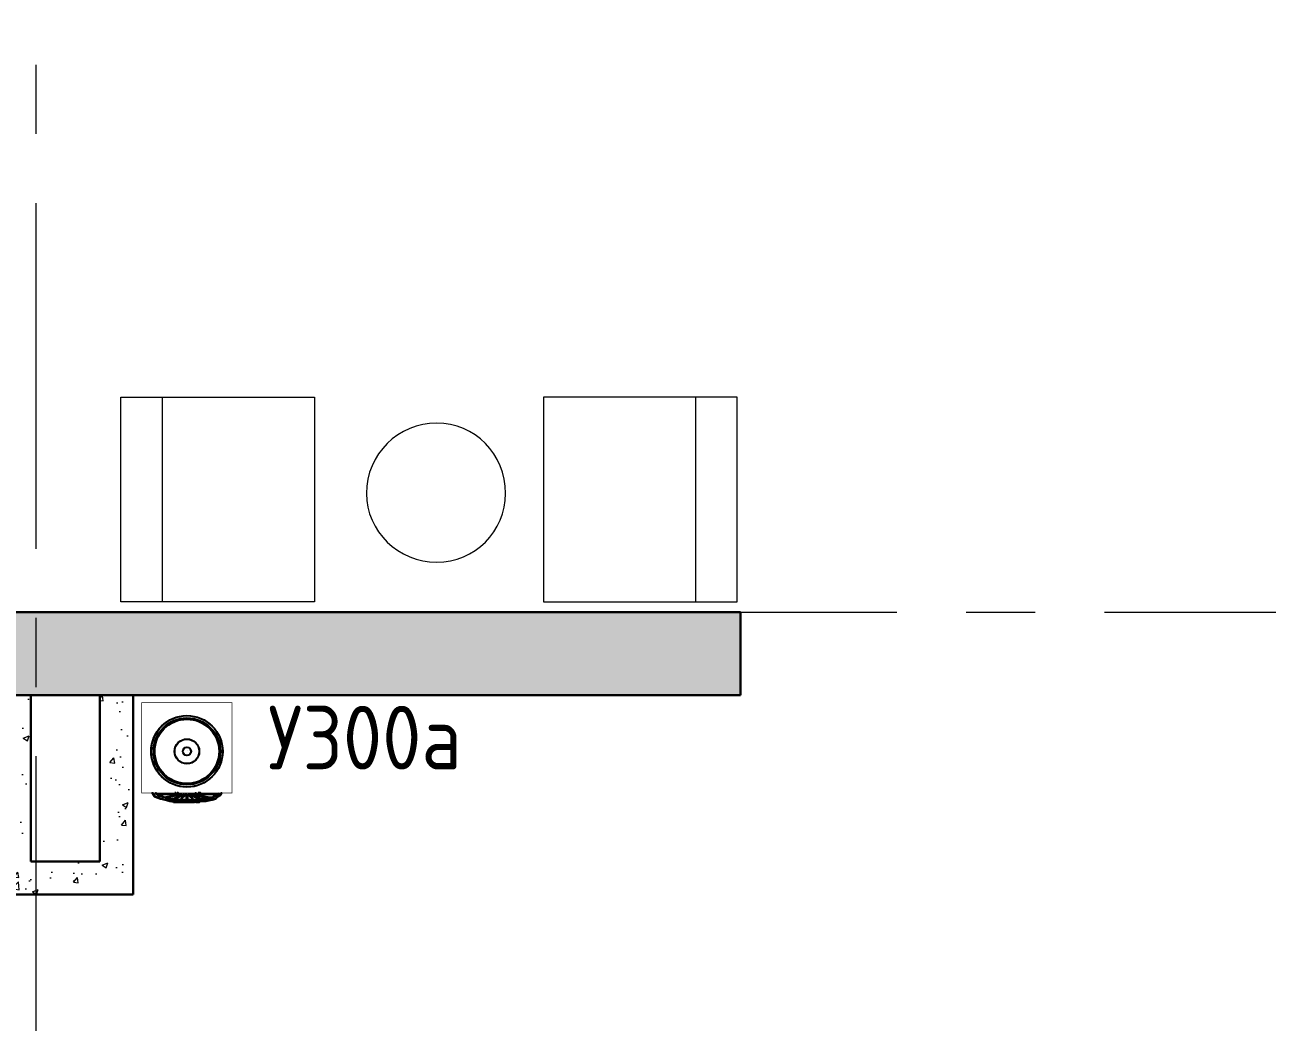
# Model space of a CAD drawing. Header units: millimetres. Extents: x -13407 to 95998, y -2719 to 109387.
# Drawn here: x 25534 to 30024, y 18370 to 21975 of the extents above; entities that cross this region are included whole.
import ezdxf

# ---------------------------------------------------------------- set-up
doc = ezdxf.new("R2010")
doc.units = ezdxf.units.MM
doc.linetypes.add('CENTER', pattern=[2, 1.25, -0.25, 0.25, -0.25])
for name, color, linetype, lineweight in [('АР_Оси', 193, 'Continuous', 9), ('АР_Перегородки газоблок', 165, 'Continuous', 30), ('АР_Перегородки газоблок_Штрих', 165, 'Continuous', 5), ('АР_Сущ Несущая стена', 202, 'Continuous', 30), ('АР_Штриховка монолит', 250, 'Continuous', 9), ('ТХ_мебель передв', 250, 'Continuous', 13), ('ТХ_ОСНОВНОЙ', 103, 'Continuous', 25)]:
    doc.layers.add(name, color=color, linetype=linetype, lineweight=lineweight)
doc.layers.add('ТХ_обор_бытовое', color=14, linetype='Continuous')
doc.layers.add('ТХ_обор_бытовое_поз', color=14, linetype='Continuous')
doc.layers.get('ТХ_ОСНОВНОЙ').off()
doc.styles.add('ISOCPEUR_1', font='isocpeur.ttf', dxfattribs={"width": 0.9, "height": 250})

# ---------------------------------------------------------------- blocks, each defined once
blk = doc.blocks.new('У300')
at = {"layer": 'ТХ_обор_бытовое', "transparency": 33554559}
for points in [[(-230550.5, 67413.5), (-230554.7, 67413.5), (-230554.7, 67409.3), (-230550.5, 67405.1), (-230546.2, 67409.3), (-230546.2, 67413.5)], [(-230550.5, 67413), (-230554.7, 67413), (-230554.7, 67408.8), (-230550.5, 67404.6), (-230546.3, 67408.8), (-230546.3, 67413)], [(-230546.2, 67417.8), (-230550.5, 67417.8), (-230550.5, 67413.5), (-230546.2, 67409.3), (-230542, 67413.5), (-230542, 67417.8)], [(-230546.3, 67417.3), (-230550.5, 67417.3), (-230550.5, 67413), (-230546.3, 67408.8), (-230542, 67413), (-230542, 67417.3)], [(-230575.9, 67354.3), (-230580.1, 67354.3), (-230580.1, 67350), (-230575.9, 67345.8), (-230571.6, 67350), (-230571.6, 67354.3)], [(-230575.9, 67354.3), (-230580.1, 67354.3), (-230580.1, 67350), (-230575.9, 67345.8), (-230571.6, 67350), (-230571.6, 67354.3)], [(-230575.9, 67354.3), (-230580.1, 67354.3), (-230580.1, 67350), (-230575.9, 67345.8), (-230571.6, 67350), (-230571.6, 67354.3)], [(-230575.9, 67354.3), (-230580.1, 67354.3), (-230580.1, 67350), (-230575.9, 67345.8), (-230571.6, 67350), (-230571.6, 67354.3)], [(-230575.9, 67354.3), (-230580.1, 67354.3), (-230580.1, 67350), (-230575.9, 67345.8), (-230571.6, 67350), (-230571.6, 67354.3)], [(-230575.9, 67354.3), (-230580.1, 67354.3), (-230580.1, 67350), (-230575.9, 67345.8), (-230571.6, 67350), (-230571.6, 67354.3)], [(-230575.9, 67353.8), (-230580.1, 67353.8), (-230580.1, 67349.5), (-230575.9, 67345.3), (-230571.7, 67349.5), (-230571.7, 67353.8)], [(-230575.9, 67353.8), (-230580.1, 67353.8), (-230580.1, 67349.5), (-230575.9, 67345.3), (-230571.7, 67349.5), (-230571.7, 67353.8)], [(-230575.9, 67353.8), (-230580.1, 67353.8), (-230580.1, 67349.5), (-230575.9, 67345.3), (-230571.7, 67349.5), (-230571.7, 67353.8)], [(-230575.9, 67353.8), (-230580.1, 67353.8), (-230580.1, 67349.5), (-230575.9, 67345.3), (-230571.7, 67349.5), (-230571.7, 67353.8)], [(-230575.9, 67353.8), (-230580.1, 67353.8), (-230580.1, 67349.5), (-230575.9, 67345.3), (-230571.7, 67349.5), (-230571.7, 67353.8)], [(-230575.9, 67353.8), (-230580.1, 67353.8), (-230580.1, 67349.5), (-230575.9, 67345.3), (-230571.7, 67349.5), (-230571.7, 67353.8)], [(-230575.9, 67350), (-230580.1, 67350), (-230580.1, 67345.8), (-230575.9, 67341.6), (-230571.6, 67345.8), (-230571.6, 67350)], [(-230575.9, 67350), (-230580.1, 67350), (-230580.1, 67345.8), (-230575.9, 67341.6), (-230571.6, 67345.8), (-230571.6, 67350)], [(-230575.9, 67350), (-230580.1, 67350), (-230580.1, 67345.8), (-230575.9, 67341.6), (-230571.6, 67345.8), (-230571.6, 67350)], [(-230575.9, 67350), (-230580.1, 67350), (-230580.1, 67345.8), (-230575.9, 67341.6), (-230571.6, 67345.8), (-230571.6, 67350)], [(-230575.9, 67350), (-230580.1, 67350), (-230580.1, 67345.8), (-230575.9, 67341.6), (-230571.6, 67345.8), (-230571.6, 67350)], [(-230575.9, 67350), (-230580.1, 67350), (-230580.1, 67345.8), (-230575.9, 67341.6), (-230571.6, 67345.8), (-230571.6, 67350)], [(-230575.9, 67350), (-230580.1, 67350), (-230580.1, 67345.8), (-230575.9, 67341.6), (-230571.6, 67345.8), (-230571.6, 67350)], [(-230575.9, 67350), (-230580.1, 67350), (-230580.1, 67345.8), (-230575.9, 67341.6), (-230571.6, 67345.8), (-230571.6, 67350)], [(-230575.9, 67350), (-230580.1, 67350), (-230580.1, 67345.8), (-230575.9, 67341.6), (-230571.6, 67345.8), (-230571.6, 67350)], [(-230575.9, 67350), (-230580.1, 67350), (-230580.1, 67345.8), (-230575.9, 67341.6), (-230571.6, 67345.8), (-230571.6, 67350)], [(-230575.9, 67350), (-230580.1, 67350), (-230580.1, 67345.8), (-230575.9, 67341.6), (-230571.6, 67345.8), (-230571.6, 67350)], [(-230575.9, 67350), (-230580.1, 67350), (-230580.1, 67345.8), (-230575.9, 67341.6), (-230571.6, 67345.8), (-230571.6, 67350)], [(-230575.9, 67350), (-230580.1, 67350), (-230580.1, 67345.8), (-230575.9, 67341.6), (-230571.6, 67345.8), (-230571.6, 67350)], [(-230575.9, 67349.5), (-230580.1, 67349.5), (-230580.1, 67345.3), (-230575.9, 67341.1), (-230571.7, 67345.3), (-230571.7, 67349.5)], [(-230575.9, 67349.5), (-230580.1, 67349.5), (-230580.1, 67345.3), (-230575.9, 67341.1), (-230571.7, 67345.3), (-230571.7, 67349.5)], [(-230575.9, 67349.5), (-230580.1, 67349.5), (-230580.1, 67345.3), (-230575.9, 67341.1), (-230571.7, 67345.3), (-230571.7, 67349.5)], [(-230575.9, 67349.5), (-230580.1, 67349.5), (-230580.1, 67345.3), (-230575.9, 67341.1), (-230571.7, 67345.3), (-230571.7, 67349.5)], [(-230575.9, 67349.5), (-230580.1, 67349.5), (-230580.1, 67345.3), (-230575.9, 67341.1), (-230571.7, 67345.3), (-230571.7, 67349.5)], [(-230575.9, 67349.5), (-230580.1, 67349.5), (-230580.1, 67345.3), (-230575.9, 67341.1), (-230571.7, 67345.3), (-230571.7, 67349.5)], [(-230575.9, 67349.5), (-230580.1, 67349.5), (-230580.1, 67345.3), (-230575.9, 67341.1), (-230571.7, 67345.3), (-230571.7, 67349.5)], [(-230575.9, 67349.5), (-230580.1, 67349.5), (-230580.1, 67345.3), (-230575.9, 67341.1), (-230571.7, 67345.3), (-230571.7, 67349.5)], [(-230575.9, 67349.5), (-230580.1, 67349.5), (-230580.1, 67345.3), (-230575.9, 67341.1), (-230571.7, 67345.3), (-230571.7, 67349.5)], [(-230575.9, 67349.5), (-230580.1, 67349.5), (-230580.1, 67345.3), (-230575.9, 67341.1), (-230571.7, 67345.3), (-230571.7, 67349.5)], [(-230575.9, 67349.5), (-230580.1, 67349.5), (-230580.1, 67345.3), (-230575.9, 67341.1), (-230571.7, 67345.3), (-230571.7, 67349.5)], [(-230575.9, 67349.5), (-230580.1, 67349.5), (-230580.1, 67345.3), (-230575.9, 67341.1), (-230571.7, 67345.3), (-230571.7, 67349.5)], [(-230575.9, 67349.5), (-230580.1, 67349.5), (-230580.1, 67345.3), (-230575.9, 67341.1), (-230571.7, 67345.3), (-230571.7, 67349.5)], [(-230575.9, 67345.8), (-230580.1, 67345.8), (-230580.1, 67341.6), (-230575.9, 67337.3), (-230571.6, 67341.6), (-230571.6, 67345.8)], [(-230575.9, 67345.3), (-230580.1, 67345.3), (-230580.1, 67341.1), (-230575.9, 67336.8), (-230571.7, 67341.1), (-230571.7, 67345.3)], [(-230571.6, 67354.3), (-230575.9, 67354.3), (-230575.9, 67350), (-230571.6, 67345.8), (-230567.4, 67350), (-230567.4, 67354.3)], [(-230571.6, 67354.3), (-230575.9, 67354.3), (-230575.9, 67350), (-230571.6, 67345.8), (-230567.4, 67350), (-230567.4, 67354.3)], [(-230571.6, 67354.3), (-230575.9, 67354.3), (-230575.9, 67350), (-230571.6, 67345.8), (-230567.4, 67350), (-230567.4, 67354.3)], [(-230571.6, 67354.3), (-230575.9, 67354.3), (-230575.9, 67350), (-230571.6, 67345.8), (-230567.4, 67350), (-230567.4, 67354.3)], [(-230571.6, 67354.3), (-230575.9, 67354.3), (-230575.9, 67350), (-230571.6, 67345.8), (-230567.4, 67350), (-230567.4, 67354.3)], [(-230571.7, 67353.8), (-230575.9, 67353.8), (-230575.9, 67349.5), (-230571.7, 67345.3), (-230567.4, 67349.5), (-230567.4, 67353.8)], [(-230571.7, 67353.8), (-230575.9, 67353.8), (-230575.9, 67349.5), (-230571.7, 67345.3), (-230567.4, 67349.5), (-230567.4, 67353.8)], [(-230571.7, 67353.8), (-230575.9, 67353.8), (-230575.9, 67349.5), (-230571.7, 67345.3), (-230567.4, 67349.5), (-230567.4, 67353.8)], [(-230571.7, 67353.8), (-230575.9, 67353.8), (-230575.9, 67349.5), (-230571.7, 67345.3), (-230567.4, 67349.5), (-230567.4, 67353.8)], [(-230571.7, 67353.8), (-230575.9, 67353.8), (-230575.9, 67349.5), (-230571.7, 67345.3), (-230567.4, 67349.5), (-230567.4, 67353.8)], [(-230571.6, 67350), (-230575.9, 67350), (-230575.9, 67345.8), (-230571.6, 67341.6), (-230567.4, 67345.8), (-230567.4, 67350)], [(-230571.6, 67350), (-230575.9, 67350), (-230575.9, 67345.8), (-230571.6, 67341.6), (-230567.4, 67345.8), (-230567.4, 67350)], [(-230571.6, 67350), (-230575.9, 67350), (-230575.9, 67345.8), (-230571.6, 67341.6), (-230567.4, 67345.8), (-230567.4, 67350)], [(-230571.6, 67350), (-230575.9, 67350), (-230575.9, 67345.8), (-230571.6, 67341.6), (-230567.4, 67345.8), (-230567.4, 67350)], [(-230571.6, 67350), (-230575.9, 67350), (-230575.9, 67345.8), (-230571.6, 67341.6), (-230567.4, 67345.8), (-230567.4, 67350)], [(-230571.6, 67350), (-230575.9, 67350), (-230575.9, 67345.8), (-230571.6, 67341.6), (-230567.4, 67345.8), (-230567.4, 67350)], [(-230571.6, 67350), (-230575.9, 67350), (-230575.9, 67345.8), (-230571.6, 67341.6), (-230567.4, 67345.8), (-230567.4, 67350)], [(-230571.6, 67350), (-230575.9, 67350), (-230575.9, 67345.8), (-230571.6, 67341.6), (-230567.4, 67345.8), (-230567.4, 67350)], [(-230571.7, 67349.5), (-230575.9, 67349.5), (-230575.9, 67345.3), (-230571.7, 67341.1), (-230567.4, 67345.3), (-230567.4, 67349.5)], [(-230571.7, 67349.5), (-230575.9, 67349.5), (-230575.9, 67345.3), (-230571.7, 67341.1), (-230567.4, 67345.3), (-230567.4, 67349.5)], [(-230571.7, 67349.5), (-230575.9, 67349.5), (-230575.9, 67345.3), (-230571.7, 67341.1), (-230567.4, 67345.3), (-230567.4, 67349.5)], [(-230571.7, 67349.5), (-230575.9, 67349.5), (-230575.9, 67345.3), (-230571.7, 67341.1), (-230567.4, 67345.3), (-230567.4, 67349.5)], [(-230571.7, 67349.5), (-230575.9, 67349.5), (-230575.9, 67345.3), (-230571.7, 67341.1), (-230567.4, 67345.3), (-230567.4, 67349.5)], [(-230571.7, 67349.5), (-230575.9, 67349.5), (-230575.9, 67345.3), (-230571.7, 67341.1), (-230567.4, 67345.3), (-230567.4, 67349.5)], [(-230571.7, 67349.5), (-230575.9, 67349.5), (-230575.9, 67345.3), (-230571.7, 67341.1), (-230567.4, 67345.3), (-230567.4, 67349.5)], [(-230571.7, 67349.5), (-230575.9, 67349.5), (-230575.9, 67345.3), (-230571.7, 67341.1), (-230567.4, 67345.3), (-230567.4, 67349.5)], [(-230567.4, 67341.1), (-230571.7, 67341.1), (-230571.7, 67336.8), (-230567.4, 67332.6), (-230563.2, 67336.8), (-230563.2, 67341.1)], [(-230567.4, 67328.4), (-230571.7, 67328.4), (-230571.7, 67324.1), (-230567.4, 67319.9), (-230563.2, 67324.1), (-230563.2, 67328.4)], [(-230567.4, 67319.9), (-230571.7, 67319.9), (-230571.7, 67315.7), (-230567.4, 67311.4), (-230563.2, 67315.7), (-230563.2, 67319.9)], [(-230567.4, 67341.6), (-230571.6, 67341.6), (-230571.6, 67337.3), (-230567.4, 67333.1), (-230563.2, 67337.3), (-230563.2, 67341.6)], [(-230567.4, 67328.9), (-230571.6, 67328.9), (-230571.6, 67324.6), (-230567.4, 67320.4), (-230563.2, 67324.6), (-230563.2, 67328.9)], [(-230567.4, 67320.4), (-230571.6, 67320.4), (-230571.6, 67316.2), (-230567.4, 67311.9), (-230563.2, 67316.2), (-230563.2, 67320.4)], [(-230546.2, 67358.5), (-230550.5, 67358.5), (-230550.5, 67354.3), (-230546.2, 67350), (-230542, 67354.3), (-230542, 67358.5)], [(-230546.2, 67358.5), (-230550.5, 67358.5), (-230550.5, 67354.3), (-230546.2, 67350), (-230542, 67354.3), (-230542, 67358.5)], [(-230546.3, 67358), (-230550.5, 67358), (-230550.5, 67353.8), (-230546.3, 67349.5), (-230542, 67353.8), (-230542, 67358)], [(-230546.3, 67358), (-230550.5, 67358), (-230550.5, 67353.8), (-230546.3, 67349.5), (-230542, 67353.8), (-230542, 67358)], [(-230546.2, 67354.3), (-230550.5, 67354.3), (-230550.5, 67350), (-230546.2, 67345.8), (-230542, 67350), (-230542, 67354.3)], [(-230546.2, 67354.3), (-230550.5, 67354.3), (-230550.5, 67350), (-230546.2, 67345.8), (-230542, 67350), (-230542, 67354.3)], [(-230546.2, 67354.3), (-230550.5, 67354.3), (-230550.5, 67350), (-230546.2, 67345.8), (-230542, 67350), (-230542, 67354.3)], [(-230546.3, 67353.8), (-230550.5, 67353.8), (-230550.5, 67349.5), (-230546.3, 67345.3), (-230542, 67349.5), (-230542, 67353.8)], [(-230546.3, 67353.8), (-230550.5, 67353.8), (-230550.5, 67349.5), (-230546.3, 67345.3), (-230542, 67349.5), (-230542, 67353.8)], [(-230546.3, 67353.8), (-230550.5, 67353.8), (-230550.5, 67349.5), (-230546.3, 67345.3), (-230542, 67349.5), (-230542, 67353.8)], [(-230546.2, 67350), (-230550.5, 67350), (-230550.5, 67345.8), (-230546.2, 67341.6), (-230542, 67345.8), (-230542, 67350)], [(-230546.3, 67349.5), (-230550.5, 67349.5), (-230550.5, 67345.3), (-230546.3, 67341.1), (-230542, 67345.3), (-230542, 67349.5)], [(-230546.2, 67345.8), (-230550.5, 67345.8), (-230550.5, 67341.6), (-230546.2, 67337.3), (-230542, 67341.6), (-230542, 67345.8)], [(-230546.2, 67345.8), (-230550.5, 67345.8), (-230550.5, 67341.6), (-230546.2, 67337.3), (-230542, 67341.6), (-230542, 67345.8)], [(-230546.2, 67345.8), (-230550.5, 67345.8), (-230550.5, 67341.6), (-230546.2, 67337.3), (-230542, 67341.6), (-230542, 67345.8)], [(-230546.2, 67345.8), (-230550.5, 67345.8), (-230550.5, 67341.6), (-230546.2, 67337.3), (-230542, 67341.6), (-230542, 67345.8)], [(-230546.3, 67345.3), (-230550.5, 67345.3), (-230550.5, 67341.1), (-230546.3, 67336.8), (-230542, 67341.1), (-230542, 67345.3)], [(-230546.3, 67345.3), (-230550.5, 67345.3), (-230550.5, 67341.1), (-230546.3, 67336.8), (-230542, 67341.1), (-230542, 67345.3)], [(-230546.3, 67345.3), (-230550.5, 67345.3), (-230550.5, 67341.1), (-230546.3, 67336.8), (-230542, 67341.1), (-230542, 67345.3)], [(-230546.3, 67345.3), (-230550.5, 67345.3), (-230550.5, 67341.1), (-230546.3, 67336.8), (-230542, 67341.1), (-230542, 67345.3)], [(-230542, 67349.5), (-230546.3, 67349.5), (-230546.3, 67345.3), (-230542, 67341.1), (-230537.8, 67345.3), (-230537.8, 67349.5)], [(-230542, 67341.1), (-230546.3, 67341.1), (-230546.3, 67336.8), (-230542, 67332.6), (-230537.8, 67336.8), (-230537.8, 67341.1)], [(-230542, 67341.1), (-230546.3, 67341.1), (-230546.3, 67336.8), (-230542, 67332.6), (-230537.8, 67336.8), (-230537.8, 67341.1)], [(-230542, 67350), (-230546.2, 67350), (-230546.2, 67345.8), (-230542, 67341.6), (-230537.8, 67345.8), (-230537.8, 67350)], [(-230542, 67341.6), (-230546.2, 67341.6), (-230546.2, 67337.3), (-230542, 67333.1), (-230537.8, 67337.3), (-230537.8, 67341.6)], [(-230542, 67341.6), (-230546.2, 67341.6), (-230546.2, 67337.3), (-230542, 67333.1), (-230537.8, 67337.3), (-230537.8, 67341.6)], [(-230575.9, 67273.8), (-230580.1, 67273.8), (-230580.1, 67269.6), (-230575.9, 67265.4), (-230571.6, 67269.6), (-230571.6, 67273.8)], [(-230575.9, 67273.8), (-230580.1, 67273.8), (-230580.1, 67269.6), (-230575.9, 67265.4), (-230571.6, 67269.6), (-230571.6, 67273.8)], [(-230575.9, 67273.3), (-230580.1, 67273.3), (-230580.1, 67269.1), (-230575.9, 67264.9), (-230571.7, 67269.1), (-230571.7, 67273.3)], [(-230575.9, 67273.3), (-230580.1, 67273.3), (-230580.1, 67269.1), (-230575.9, 67264.9), (-230571.7, 67269.1), (-230571.7, 67273.3)], [(-230567.4, 67307.2), (-230571.7, 67307.2), (-230571.7, 67303), (-230567.4, 67298.7), (-230563.2, 67303), (-230563.2, 67307.2)], [(-230567.4, 67303), (-230571.7, 67303), (-230571.7, 67298.7), (-230567.4, 67294.5), (-230563.2, 67298.7), (-230563.2, 67303)], [(-230567.4, 67303), (-230571.7, 67303), (-230571.7, 67298.7), (-230567.4, 67294.5), (-230563.2, 67298.7), (-230563.2, 67303)], [(-230567.4, 67298.7), (-230571.7, 67298.7), (-230571.7, 67294.5), (-230567.4, 67290.3), (-230563.2, 67294.5), (-230563.2, 67298.7)], [(-230567.4, 67298.7), (-230571.7, 67298.7), (-230571.7, 67294.5), (-230567.4, 67290.3), (-230563.2, 67294.5), (-230563.2, 67298.7)], [(-230567.4, 67298.7), (-230571.7, 67298.7), (-230571.7, 67294.5), (-230567.4, 67290.3), (-230563.2, 67294.5), (-230563.2, 67298.7)], [(-230567.4, 67298.7), (-230571.7, 67298.7), (-230571.7, 67294.5), (-230567.4, 67290.3), (-230563.2, 67294.5), (-230563.2, 67298.7)], [(-230567.4, 67290.3), (-230571.7, 67290.3), (-230571.7, 67286), (-230567.4, 67281.8), (-230563.2, 67286), (-230563.2, 67290.3)], [(-230567.4, 67281.8), (-230571.7, 67281.8), (-230571.7, 67277.6), (-230567.4, 67273.3), (-230563.2, 67277.6), (-230563.2, 67281.8)], [(-230567.4, 67281.8), (-230571.7, 67281.8), (-230571.7, 67277.6), (-230567.4, 67273.3), (-230563.2, 67277.6), (-230563.2, 67281.8)], [(-230567.4, 67277.6), (-230571.7, 67277.6), (-230571.7, 67273.3), (-230567.4, 67269.1), (-230563.2, 67273.3), (-230563.2, 67277.6)], [(-230567.4, 67273.3), (-230571.7, 67273.3), (-230571.7, 67269.1), (-230567.4, 67264.9), (-230563.2, 67269.1), (-230563.2, 67273.3)], [(-230567.4, 67307.7), (-230571.6, 67307.7), (-230571.6, 67303.5), (-230567.4, 67299.2), (-230563.2, 67303.5), (-230563.2, 67307.7)], [(-230567.4, 67303.5), (-230571.6, 67303.5), (-230571.6, 67299.2), (-230567.4, 67295), (-230563.2, 67299.2), (-230563.2, 67303.5)], [(-230567.4, 67303.5), (-230571.6, 67303.5), (-230571.6, 67299.2), (-230567.4, 67295), (-230563.2, 67299.2), (-230563.2, 67303.5)], [(-230567.4, 67299.2), (-230571.6, 67299.2), (-230571.6, 67295), (-230567.4, 67290.8), (-230563.2, 67295), (-230563.2, 67299.2)], [(-230567.4, 67299.2), (-230571.6, 67299.2), (-230571.6, 67295), (-230567.4, 67290.8), (-230563.2, 67295), (-230563.2, 67299.2)], [(-230567.4, 67299.2), (-230571.6, 67299.2), (-230571.6, 67295), (-230567.4, 67290.8), (-230563.2, 67295), (-230563.2, 67299.2)], [(-230567.4, 67299.2), (-230571.6, 67299.2), (-230571.6, 67295), (-230567.4, 67290.8), (-230563.2, 67295), (-230563.2, 67299.2)], [(-230567.4, 67290.8), (-230571.6, 67290.8), (-230571.6, 67286.5), (-230567.4, 67282.3), (-230563.2, 67286.5), (-230563.2, 67290.8)], [(-230567.4, 67282.3), (-230571.6, 67282.3), (-230571.6, 67278.1), (-230567.4, 67273.8), (-230563.2, 67278.1), (-230563.2, 67282.3)], [(-230567.4, 67282.3), (-230571.6, 67282.3), (-230571.6, 67278.1), (-230567.4, 67273.8), (-230563.2, 67278.1), (-230563.2, 67282.3)], [(-230567.4, 67278.1), (-230571.6, 67278.1), (-230571.6, 67273.8), (-230567.4, 67269.6), (-230563.2, 67273.8), (-230563.2, 67278.1)], [(-230567.4, 67273.8), (-230571.6, 67273.8), (-230571.6, 67269.6), (-230567.4, 67265.4), (-230563.2, 67269.6), (-230563.2, 67273.8)], [(-230546.2, 67273.8), (-230550.5, 67273.8), (-230550.5, 67269.6), (-230546.2, 67265.4), (-230542, 67269.6), (-230542, 67273.8)], [(-230546.2, 67273.8), (-230550.5, 67273.8), (-230550.5, 67269.6), (-230546.2, 67265.4), (-230542, 67269.6), (-230542, 67273.8)], [(-230546.2, 67273.8), (-230550.5, 67273.8), (-230550.5, 67269.6), (-230546.2, 67265.4), (-230542, 67269.6), (-230542, 67273.8)], [(-230546.2, 67273.8), (-230550.5, 67273.8), (-230550.5, 67269.6), (-230546.2, 67265.4), (-230542, 67269.6), (-230542, 67273.8)], [(-230546.3, 67273.3), (-230550.5, 67273.3), (-230550.5, 67269.1), (-230546.3, 67264.9), (-230542, 67269.1), (-230542, 67273.3)], [(-230546.3, 67273.3), (-230550.5, 67273.3), (-230550.5, 67269.1), (-230546.3, 67264.9), (-230542, 67269.1), (-230542, 67273.3)], [(-230546.3, 67273.3), (-230550.5, 67273.3), (-230550.5, 67269.1), (-230546.3, 67264.9), (-230542, 67269.1), (-230542, 67273.3)], [(-230546.3, 67273.3), (-230550.5, 67273.3), (-230550.5, 67269.1), (-230546.3, 67264.9), (-230542, 67269.1), (-230542, 67273.3)], [(-230575.9, 67269.6), (-230580.1, 67269.6), (-230580.1, 67265.4), (-230575.9, 67261.1), (-230571.6, 67265.4), (-230571.6, 67269.6)], [(-230575.9, 67269.6), (-230580.1, 67269.6), (-230580.1, 67265.4), (-230575.9, 67261.1), (-230571.6, 67265.4), (-230571.6, 67269.6)], [(-230575.9, 67269.6), (-230580.1, 67269.6), (-230580.1, 67265.4), (-230575.9, 67261.1), (-230571.6, 67265.4), (-230571.6, 67269.6)], [(-230575.9, 67269.6), (-230580.1, 67269.6), (-230580.1, 67265.4), (-230575.9, 67261.1), (-230571.6, 67265.4), (-230571.6, 67269.6)], [(-230575.9, 67269.6), (-230580.1, 67269.6), (-230580.1, 67265.4), (-230575.9, 67261.1), (-230571.6, 67265.4), (-230571.6, 67269.6)], [(-230575.9, 67269.6), (-230580.1, 67269.6), (-230580.1, 67265.4), (-230575.9, 67261.1), (-230571.6, 67265.4), (-230571.6, 67269.6)], [(-230575.9, 67269.6), (-230580.1, 67269.6), (-230580.1, 67265.4), (-230575.9, 67261.1), (-230571.6, 67265.4), (-230571.6, 67269.6)], [(-230575.9, 67269.6), (-230580.1, 67269.6), (-230580.1, 67265.4), (-230575.9, 67261.1), (-230571.6, 67265.4), (-230571.6, 67269.6)], [(-230575.9, 67269.6), (-230580.1, 67269.6), (-230580.1, 67265.4), (-230575.9, 67261.1), (-230571.6, 67265.4), (-230571.6, 67269.6)], [(-230575.9, 67269.1), (-230580.1, 67269.1), (-230580.1, 67264.9), (-230575.9, 67260.6), (-230571.7, 67264.9), (-230571.7, 67269.1)], [(-230575.9, 67269.1), (-230580.1, 67269.1), (-230580.1, 67264.9), (-230575.9, 67260.6), (-230571.7, 67264.9), (-230571.7, 67269.1)], [(-230575.9, 67269.1), (-230580.1, 67269.1), (-230580.1, 67264.9), (-230575.9, 67260.6), (-230571.7, 67264.9), (-230571.7, 67269.1)], [(-230575.9, 67269.1), (-230580.1, 67269.1), (-230580.1, 67264.9), (-230575.9, 67260.6), (-230571.7, 67264.9), (-230571.7, 67269.1)], [(-230575.9, 67269.1), (-230580.1, 67269.1), (-230580.1, 67264.9), (-230575.9, 67260.6), (-230571.7, 67264.9), (-230571.7, 67269.1)], [(-230575.9, 67269.1), (-230580.1, 67269.1), (-230580.1, 67264.9), (-230575.9, 67260.6), (-230571.7, 67264.9), (-230571.7, 67269.1)], [(-230575.9, 67269.1), (-230580.1, 67269.1), (-230580.1, 67264.9), (-230575.9, 67260.6), (-230571.7, 67264.9), (-230571.7, 67269.1)], [(-230575.9, 67269.1), (-230580.1, 67269.1), (-230580.1, 67264.9), (-230575.9, 67260.6), (-230571.7, 67264.9), (-230571.7, 67269.1)], [(-230575.9, 67269.1), (-230580.1, 67269.1), (-230580.1, 67264.9), (-230575.9, 67260.6), (-230571.7, 67264.9), (-230571.7, 67269.1)], [(-230575.9, 67265.4), (-230580.1, 67265.4), (-230580.1, 67261.1), (-230575.9, 67256.9), (-230571.6, 67261.1), (-230571.6, 67265.4)], [(-230575.9, 67265.4), (-230580.1, 67265.4), (-230580.1, 67261.1), (-230575.9, 67256.9), (-230571.6, 67261.1), (-230571.6, 67265.4)], [(-230575.9, 67265.4), (-230580.1, 67265.4), (-230580.1, 67261.1), (-230575.9, 67256.9), (-230571.6, 67261.1), (-230571.6, 67265.4)], [(-230575.9, 67265.4), (-230580.1, 67265.4), (-230580.1, 67261.1), (-230575.9, 67256.9), (-230571.6, 67261.1), (-230571.6, 67265.4)], [(-230575.9, 67265.4), (-230580.1, 67265.4), (-230580.1, 67261.1), (-230575.9, 67256.9), (-230571.6, 67261.1), (-230571.6, 67265.4)], [(-230575.9, 67264.9), (-230580.1, 67264.9), (-230580.1, 67260.6), (-230575.9, 67256.4), (-230571.7, 67260.6), (-230571.7, 67264.9)], [(-230575.9, 67264.9), (-230580.1, 67264.9), (-230580.1, 67260.6), (-230575.9, 67256.4), (-230571.7, 67260.6), (-230571.7, 67264.9)], [(-230575.9, 67264.9), (-230580.1, 67264.9), (-230580.1, 67260.6), (-230575.9, 67256.4), (-230571.7, 67260.6), (-230571.7, 67264.9)], [(-230575.9, 67264.9), (-230580.1, 67264.9), (-230580.1, 67260.6), (-230575.9, 67256.4), (-230571.7, 67260.6), (-230571.7, 67264.9)], [(-230575.9, 67264.9), (-230580.1, 67264.9), (-230580.1, 67260.6), (-230575.9, 67256.4), (-230571.7, 67260.6), (-230571.7, 67264.9)], [(-230571.6, 67269.6), (-230575.9, 67269.6), (-230575.9, 67265.4), (-230571.6, 67261.1), (-230567.4, 67265.4), (-230567.4, 67269.6)], [(-230571.6, 67269.6), (-230575.9, 67269.6), (-230575.9, 67265.4), (-230571.6, 67261.1), (-230567.4, 67265.4), (-230567.4, 67269.6)], [(-230571.6, 67269.6), (-230575.9, 67269.6), (-230575.9, 67265.4), (-230571.6, 67261.1), (-230567.4, 67265.4), (-230567.4, 67269.6)], [(-230571.6, 67269.6), (-230575.9, 67269.6), (-230575.9, 67265.4), (-230571.6, 67261.1), (-230567.4, 67265.4), (-230567.4, 67269.6)], [(-230571.6, 67269.6), (-230575.9, 67269.6), (-230575.9, 67265.4), (-230571.6, 67261.1), (-230567.4, 67265.4), (-230567.4, 67269.6)], [(-230571.6, 67269.6), (-230575.9, 67269.6), (-230575.9, 67265.4), (-230571.6, 67261.1), (-230567.4, 67265.4), (-230567.4, 67269.6)], [(-230571.6, 67269.6), (-230575.9, 67269.6), (-230575.9, 67265.4), (-230571.6, 67261.1), (-230567.4, 67265.4), (-230567.4, 67269.6)], [(-230571.6, 67269.6), (-230575.9, 67269.6), (-230575.9, 67265.4), (-230571.6, 67261.1), (-230567.4, 67265.4), (-230567.4, 67269.6)], [(-230571.6, 67269.6), (-230575.9, 67269.6), (-230575.9, 67265.4), (-230571.6, 67261.1), (-230567.4, 67265.4), (-230567.4, 67269.6)], [(-230571.7, 67269.1), (-230575.9, 67269.1), (-230575.9, 67264.9), (-230571.7, 67260.6), (-230567.4, 67264.9), (-230567.4, 67269.1)], [(-230571.7, 67269.1), (-230575.9, 67269.1), (-230575.9, 67264.9), (-230571.7, 67260.6), (-230567.4, 67264.9), (-230567.4, 67269.1)], [(-230571.7, 67269.1), (-230575.9, 67269.1), (-230575.9, 67264.9), (-230571.7, 67260.6), (-230567.4, 67264.9), (-230567.4, 67269.1)], [(-230571.7, 67269.1), (-230575.9, 67269.1), (-230575.9, 67264.9), (-230571.7, 67260.6), (-230567.4, 67264.9), (-230567.4, 67269.1)], [(-230571.7, 67269.1), (-230575.9, 67269.1), (-230575.9, 67264.9), (-230571.7, 67260.6), (-230567.4, 67264.9), (-230567.4, 67269.1)], [(-230571.7, 67269.1), (-230575.9, 67269.1), (-230575.9, 67264.9), (-230571.7, 67260.6), (-230567.4, 67264.9), (-230567.4, 67269.1)], [(-230571.7, 67269.1), (-230575.9, 67269.1), (-230575.9, 67264.9), (-230571.7, 67260.6), (-230567.4, 67264.9), (-230567.4, 67269.1)], [(-230571.7, 67269.1), (-230575.9, 67269.1), (-230575.9, 67264.9), (-230571.7, 67260.6), (-230567.4, 67264.9), (-230567.4, 67269.1)], [(-230571.7, 67269.1), (-230575.9, 67269.1), (-230575.9, 67264.9), (-230571.7, 67260.6), (-230567.4, 67264.9), (-230567.4, 67269.1)], [(-230571.6, 67265.4), (-230575.9, 67265.4), (-230575.9, 67261.1), (-230571.6, 67256.9), (-230567.4, 67261.1), (-230567.4, 67265.4)], [(-230571.6, 67265.4), (-230575.9, 67265.4), (-230575.9, 67261.1), (-230571.6, 67256.9), (-230567.4, 67261.1), (-230567.4, 67265.4)], [(-230571.6, 67265.4), (-230575.9, 67265.4), (-230575.9, 67261.1), (-230571.6, 67256.9), (-230567.4, 67261.1), (-230567.4, 67265.4)], [(-230571.7, 67264.9), (-230575.9, 67264.9), (-230575.9, 67260.6), (-230571.7, 67256.4), (-230567.4, 67260.6), (-230567.4, 67264.9)], [(-230571.7, 67264.9), (-230575.9, 67264.9), (-230575.9, 67260.6), (-230571.7, 67256.4), (-230567.4, 67260.6), (-230567.4, 67264.9)], [(-230571.7, 67264.9), (-230575.9, 67264.9), (-230575.9, 67260.6), (-230571.7, 67256.4), (-230567.4, 67260.6), (-230567.4, 67264.9)], [(-230563.2, 67269.6), (-230567.4, 67269.6), (-230567.4, 67265.4), (-230563.2, 67261.1), (-230558.9, 67265.4), (-230558.9, 67269.6)], [(-230563.2, 67269.1), (-230567.4, 67269.1), (-230567.4, 67264.9), (-230563.2, 67260.6), (-230559, 67264.9), (-230559, 67269.1)], [(-230563.2, 67256.9), (-230567.4, 67256.9), (-230567.4, 67252.7), (-230563.2, 67248.4), (-230558.9, 67252.7), (-230558.9, 67256.9)], [(-230563.2, 67256.4), (-230567.4, 67256.4), (-230567.4, 67252.2), (-230563.2, 67247.9), (-230559, 67252.2), (-230559, 67256.4)], [(-230563.2, 67252.7), (-230567.4, 67252.7), (-230567.4, 67248.4), (-230563.2, 67244.2), (-230558.9, 67248.4), (-230558.9, 67252.7)], [(-230563.2, 67252.2), (-230567.4, 67252.2), (-230567.4, 67247.9), (-230563.2, 67243.7), (-230559, 67247.9), (-230559, 67252.2)], [(-230563.2, 67244.2), (-230567.4, 67244.2), (-230567.4, 67240), (-230563.2, 67235.7), (-230558.9, 67240), (-230558.9, 67244.2)], [(-230563.2, 67243.7), (-230567.4, 67243.7), (-230567.4, 67239.5), (-230563.2, 67235.2), (-230559, 67239.5), (-230559, 67243.7)], [(-230563.2, 67240), (-230567.4, 67240), (-230567.4, 67235.7), (-230563.2, 67231.5), (-230558.9, 67235.7), (-230558.9, 67240)], [(-230563.2, 67239.5), (-230567.4, 67239.5), (-230567.4, 67235.2), (-230563.2, 67231), (-230559, 67235.2), (-230559, 67239.5)], [(-230550.5, 67269.6), (-230554.7, 67269.6), (-230554.7, 67265.4), (-230550.5, 67261.1), (-230546.2, 67265.4), (-230546.2, 67269.6)], [(-230550.5, 67269.6), (-230554.7, 67269.6), (-230554.7, 67265.4), (-230550.5, 67261.1), (-230546.2, 67265.4), (-230546.2, 67269.6)], [(-230550.5, 67269.1), (-230554.7, 67269.1), (-230554.7, 67264.9), (-230550.5, 67260.6), (-230546.3, 67264.9), (-230546.3, 67269.1)], [(-230550.5, 67269.1), (-230554.7, 67269.1), (-230554.7, 67264.9), (-230550.5, 67260.6), (-230546.3, 67264.9), (-230546.3, 67269.1)], [(-230546.2, 67269.6), (-230550.5, 67269.6), (-230550.5, 67265.4), (-230546.2, 67261.1), (-230542, 67265.4), (-230542, 67269.6)], [(-230546.2, 67269.6), (-230550.5, 67269.6), (-230550.5, 67265.4), (-230546.2, 67261.1), (-230542, 67265.4), (-230542, 67269.6)], [(-230546.3, 67269.1), (-230550.5, 67269.1), (-230550.5, 67264.9), (-230546.3, 67260.6), (-230542, 67264.9), (-230542, 67269.1)], [(-230546.3, 67269.1), (-230550.5, 67269.1), (-230550.5, 67264.9), (-230546.3, 67260.6), (-230542, 67264.9), (-230542, 67269.1)], [(-230546.2, 67265.4), (-230550.5, 67265.4), (-230550.5, 67261.1), (-230546.2, 67256.9), (-230542, 67261.1), (-230542, 67265.4)], [(-230546.2, 67265.4), (-230550.5, 67265.4), (-230550.5, 67261.1), (-230546.2, 67256.9), (-230542, 67261.1), (-230542, 67265.4)], [(-230546.3, 67264.9), (-230550.5, 67264.9), (-230550.5, 67260.6), (-230546.3, 67256.4), (-230542, 67260.6), (-230542, 67264.9)], [(-230546.3, 67264.9), (-230550.5, 67264.9), (-230550.5, 67260.6), (-230546.3, 67256.4), (-230542, 67260.6), (-230542, 67264.9)], [(-230546.2, 67261.1), (-230550.5, 67261.1), (-230550.5, 67256.9), (-230546.2, 67252.7), (-230542, 67256.9), (-230542, 67261.1)], [(-230546.2, 67261.1), (-230550.5, 67261.1), (-230550.5, 67256.9), (-230546.2, 67252.7), (-230542, 67256.9), (-230542, 67261.1)], [(-230546.3, 67260.6), (-230550.5, 67260.6), (-230550.5, 67256.4), (-230546.3, 67252.2), (-230542, 67256.4), (-230542, 67260.6)], [(-230546.3, 67260.6), (-230550.5, 67260.6), (-230550.5, 67256.4), (-230546.3, 67252.2), (-230542, 67256.4), (-230542, 67260.6)], [(-230542, 67264.9), (-230546.3, 67264.9), (-230546.3, 67260.6), (-230542, 67256.4), (-230537.8, 67260.6), (-230537.8, 67264.9)], [(-230542, 67260.6), (-230546.3, 67260.6), (-230546.3, 67256.4), (-230542, 67252.2), (-230537.8, 67256.4), (-230537.8, 67260.6)], [(-230542, 67260.6), (-230546.3, 67260.6), (-230546.3, 67256.4), (-230542, 67252.2), (-230537.8, 67256.4), (-230537.8, 67260.6)], [(-230542, 67265.4), (-230546.2, 67265.4), (-230546.2, 67261.1), (-230542, 67256.9), (-230537.8, 67261.1), (-230537.8, 67265.4)], [(-230542, 67261.1), (-230546.2, 67261.1), (-230546.2, 67256.9), (-230542, 67252.7), (-230537.8, 67256.9), (-230537.8, 67261.1)], [(-230542, 67261.1), (-230546.2, 67261.1), (-230546.2, 67256.9), (-230542, 67252.7), (-230537.8, 67256.9), (-230537.8, 67261.1)], [(-230550.5, 67206.1), (-230554.7, 67206.1), (-230554.7, 67201.9), (-230550.5, 67197.6), (-230546.2, 67201.9), (-230546.2, 67206.1)], [(-230550.5, 67205.6), (-230554.7, 67205.6), (-230554.7, 67201.4), (-230550.5, 67197.1), (-230546.3, 67201.4), (-230546.3, 67205.6)]]:
    blk.add_hatch(color=253, dxfattribs=at).paths.add_polyline_path(points)
at = {"layer": 'ТХ_обор_бытовое', "color": 253, "const_width": 2}
blk.add_lwpolyline([(-230216, 67468.6), (-230216, 67142.6), (-230542, 67142.6), (-230542, 67468.6)], close=True, dxfattribs=at)
at = {"layer": 'ТХ_обор_бытовое', "color": 253}
for points in [[(-230550.5, 67184.9), (-230554.7, 67193.4), (-230563.2, 67201.9), (-230567.4, 67214.6), (-230571.6, 67235.7), (-230571.6, 67252.7), (-230575.9, 67278.1), (-230575.9, 67299.2), (-230575.9, 67324.6), (-230575.9, 67345.8), (-230571.6, 67367), (-230567.4, 67383.9), (-230563.2, 67400.8), (-230558.9, 67413.5), (-230554.7, 67422), (-230542, 67430.5), (-230554.7, 67422), (-230558.9, 67413.5), (-230563.2, 67400.8), (-230567.4, 67383.9), (-230571.6, 67367), (-230575.9, 67345.8), (-230575.9, 67324.6), (-230575.9, 67299.2), (-230575.9, 67278.1), (-230571.6, 67252.7), (-230571.6, 67235.7), (-230567.4, 67214.6), (-230563.2, 67201.9), (-230554.7, 67193.4), (-230550.5, 67184.9), (-230542, 67180.7), (-230550.5, 67184.9), (-230554.7, 67193.4), (-230563.2, 67201.9), (-230567.4, 67214.6), (-230571.6, 67235.7), (-230571.6, 67252.7), (-230575.9, 67278.1), (-230575.9, 67299.2), (-230575.9, 67324.6), (-230575.9, 67345.8), (-230571.6, 67367), (-230567.4, 67383.9), (-230563.2, 67400.8), (-230558.9, 67413.5), (-230554.7, 67422), (-230542, 67430.5)], [(-230571.6, 67367), (-230575.9, 67345.8), (-230575.9, 67324.6), (-230575.9, 67299.2), (-230575.9, 67278.1)], [(-230575.9, 67350), (-230575.9, 67345.8), (-230575.9, 67350), (-230571.6, 67350), (-230571.6, 67345.8), (-230575.9, 67345.8)], [(-230542, 67354.3), (-230546.2, 67354.3), (-230546.2, 67350), (-230550.5, 67350), (-230550.5, 67345.8), (-230546.2, 67345.8), (-230546.2, 67341.6), (-230542, 67337.3), (-230546.2, 67341.6), (-230546.2, 67345.8), (-230550.5, 67345.8), (-230550.5, 67350), (-230546.2, 67350), (-230546.2, 67354.3)], [(-230542, 67350), (-230546.2, 67350), (-230546.2, 67345.8), (-230542, 67345.8)], [(-230567.4, 67278.1), (-230571.6, 67299.2)], [(-230389.6, 67303.5), (-230389.6, 67303.5)], [(-230542, 67265.4), (-230546.2, 67265.4), (-230546.2, 67261.1), (-230542, 67261.1)], [(-230542, 67193.4), (-230546.2, 67193.4), (-230550.5, 67193.4), (-230542, 67189.2)], [(-230542, 67180.7), (-230550.5, 67184.9), (-230542, 67180.7)]]:
    blk.add_lwpolyline(points, dxfattribs=at)
at = {"layer": 'ТХ_обор_бытовое', "color": 253, "elevation": -0.6}
for points in [[(-230550.5, 67184.4), (-230554.7, 67192.9), (-230563.2, 67201.4), (-230567.4, 67214.1), (-230571.7, 67235.2), (-230571.7, 67252.2), (-230575.9, 67277.6), (-230575.9, 67298.7), (-230575.9, 67324.1), (-230575.9, 67345.3), (-230571.7, 67366.5), (-230567.4, 67383.4), (-230563.2, 67400.3), (-230559, 67413), (-230554.7, 67421.5), (-230542, 67430), (-230554.7, 67421.5), (-230559, 67413), (-230563.2, 67400.3), (-230567.4, 67383.4), (-230571.7, 67366.5), (-230575.9, 67345.3), (-230575.9, 67324.1), (-230575.9, 67298.7), (-230575.9, 67277.6), (-230571.7, 67252.2), (-230571.7, 67235.2), (-230567.4, 67214.1), (-230563.2, 67201.4), (-230554.7, 67192.9), (-230550.5, 67184.4), (-230542, 67180.2), (-230550.5, 67184.4), (-230554.7, 67192.9), (-230563.2, 67201.4), (-230567.4, 67214.1), (-230571.7, 67235.2), (-230571.7, 67252.2), (-230575.9, 67277.6), (-230575.9, 67298.7), (-230575.9, 67324.1), (-230575.9, 67345.3), (-230571.7, 67366.5), (-230567.4, 67383.4), (-230563.2, 67400.3), (-230559, 67413), (-230554.7, 67421.5), (-230542, 67430)], [(-230571.7, 67366.5), (-230575.9, 67345.3), (-230575.9, 67324.1), (-230575.9, 67298.7), (-230575.9, 67277.6)], [(-230575.9, 67349.5), (-230575.9, 67345.3), (-230575.9, 67349.5), (-230571.7, 67349.5), (-230571.7, 67345.3), (-230575.9, 67345.3)], [(-230542, 67353.8), (-230546.3, 67353.8), (-230546.3, 67349.5), (-230550.5, 67349.5), (-230550.5, 67345.3), (-230546.3, 67345.3), (-230546.3, 67341.1), (-230542, 67336.8), (-230546.3, 67341.1), (-230546.3, 67345.3), (-230550.5, 67345.3), (-230550.5, 67349.5), (-230546.3, 67349.5), (-230546.3, 67353.8)], [(-230542, 67349.5), (-230546.3, 67349.5), (-230546.3, 67345.3), (-230542, 67345.3)], [(-230567.4, 67277.6), (-230571.7, 67298.7)], [(-230389.6, 67303), (-230389.6, 67303)], [(-230542, 67264.9), (-230546.3, 67264.9), (-230546.3, 67260.6), (-230542, 67260.6)], [(-230542, 67192.9), (-230546.3, 67192.9), (-230550.5, 67192.9), (-230542, 67188.7)], [(-230542, 67180.2), (-230550.5, 67184.4), (-230542, 67180.2)]]:
    blk.add_lwpolyline(points, dxfattribs=at)
at = {"layer": 'ТХ_обор_бытовое', "color": 253}
blk.add_lwpolyline([(-230546.2, 67417.8), (-230542, 67417.8, 0.248454), (-230550.5, 67193.4, -0.207133)], format="xyb", close=True, dxfattribs=at)
at = {"layer": 'ТХ_обор_бытовое', "color": 253, "elevation": -0.6}
blk.add_lwpolyline([(-230546.3, 67417.3), (-230542, 67417.3, 0.248454), (-230550.5, 67192.9, -0.207133)], format="xyb", close=True, dxfattribs=at)
for points in [[(-230546.3, 67324.1), (-230559, 67387.6), (-230559, 67391.9), (-230554.7, 67400.3), (-230554.7, 67404.6), (-230550.5, 67408.8), (-230546.3, 67413)], [(-230546.3, 67315.7), (-230563.2, 67353.8), (-230563.2, 67358), (-230563.2, 67362.2), (-230563.2, 67366.5), (-230563.2, 67370.7), (-230563.2, 67374.9), (-230559, 67379.2), (-230559, 67383.4)], [(-230567.4, 67328.4), (-230567.4, 67332.6), (-230567.4, 67336.8), (-230567.4, 67341.1), (-230567.4, 67345.3), (-230563.2, 67345.3), (-230563.2, 67349.5), (-230546.3, 67311.4)], [(-230567.4, 67307.2), (-230567.4, 67311.4), (-230567.4, 67315.7), (-230567.4, 67319.9), (-230567.4, 67324.1), (-230567.4, 67328.4), (-230546.3, 67307.2)], [(-230546.3, 67303), (-230567.4, 67303), (-230567.4, 67298.7), (-230567.4, 67294.5), (-230567.4, 67290.3), (-230567.4, 67286), (-230567.4, 67281.8)], [(-230567.4, 67269.1), (-230567.4, 67273.3), (-230567.4, 67277.6), (-230567.4, 67281.8), (-230546.3, 67298.7), (-230563.2, 67260.6), (-230563.2, 67264.9), (-230567.4, 67264.9)], [(-230563.2, 67256.4), (-230550.5, 67277.6), (-230550.5, 67281.8), (-230546.3, 67294.5), (-230554.7, 67252.2), (-230554.7, 67247.9), (-230559, 67226.8), (-230559, 67231), (-230563.2, 67235.2), (-230563.2, 67239.5), (-230563.2, 67243.7), (-230563.2, 67247.9), (-230563.2, 67252.2)], [(-230546.3, 67192.9), (-230546.3, 67197.1), (-230550.5, 67201.4), (-230554.7, 67205.6), (-230554.7, 67209.8), (-230559, 67214.1), (-230559, 67218.3), (-230559, 67222.5), (-230546.3, 67286)], [(-230542, 67256.4), (-230546.3, 67256.4), (-230546.3, 67260.6), (-230550.5, 67264.9), (-230546.3, 67269.1), (-230546.3, 67273.3), (-230542, 67273.3), (-230546.3, 67273.3), (-230546.3, 67269.1), (-230550.5, 67264.9), (-230546.3, 67260.6), (-230546.3, 67256.4)], [(-230571.7, 67264.9), (-230571.7, 67269.1), (-230575.9, 67269.1), (-230575.9, 67264.9), (-230575.9, 67260.6), (-230571.7, 67260.6)]]:
    blk.add_lwpolyline(points, close=True, dxfattribs=at)
at = {"layer": 'ТХ_обор_бытовое', "color": 253}
for points in [[(-230546.2, 67324.6), (-230558.9, 67388.1), (-230558.9, 67392.4), (-230554.7, 67400.8), (-230554.7, 67405.1), (-230550.5, 67409.3), (-230546.2, 67413.5)], [(-230546.2, 67316.2), (-230563.2, 67354.3), (-230563.2, 67358.5), (-230563.2, 67362.7), (-230563.2, 67367), (-230563.2, 67371.2), (-230563.2, 67375.4), (-230558.9, 67379.7), (-230558.9, 67383.9)], [(-230567.4, 67328.9), (-230567.4, 67333.1), (-230567.4, 67337.3), (-230567.4, 67341.6), (-230567.4, 67345.8), (-230563.2, 67345.8), (-230563.2, 67350), (-230546.2, 67311.9)], [(-230567.4, 67307.7), (-230567.4, 67311.9), (-230567.4, 67316.2), (-230567.4, 67320.4), (-230567.4, 67324.6), (-230567.4, 67328.9), (-230546.2, 67307.7)], [(-230546.2, 67303.5), (-230567.4, 67303.5), (-230567.4, 67299.2), (-230567.4, 67295), (-230567.4, 67290.8), (-230567.4, 67286.5), (-230567.4, 67282.3)], [(-230567.4, 67269.6), (-230567.4, 67273.8), (-230567.4, 67278.1), (-230567.4, 67282.3), (-230546.2, 67299.2), (-230563.2, 67261.1), (-230563.2, 67265.4), (-230567.4, 67265.4)], [(-230563.2, 67256.9), (-230550.5, 67278.1), (-230550.5, 67282.3), (-230546.2, 67295), (-230554.7, 67252.7), (-230554.7, 67248.4), (-230558.9, 67227.3), (-230558.9, 67231.5), (-230563.2, 67235.7), (-230563.2, 67240), (-230563.2, 67244.2), (-230563.2, 67248.4), (-230563.2, 67252.7)], [(-230546.2, 67193.4), (-230546.2, 67197.6), (-230550.5, 67201.9), (-230554.7, 67206.1), (-230554.7, 67210.3), (-230558.9, 67214.6), (-230558.9, 67218.8), (-230558.9, 67223), (-230546.2, 67286.5)], [(-230542, 67256.9), (-230546.2, 67256.9), (-230546.2, 67261.1), (-230550.5, 67265.4), (-230546.2, 67269.6), (-230546.2, 67273.8), (-230542, 67273.8), (-230546.2, 67273.8), (-230546.2, 67269.6), (-230550.5, 67265.4), (-230546.2, 67261.1), (-230546.2, 67256.9)], [(-230571.6, 67265.4), (-230571.6, 67269.6), (-230575.9, 67269.6), (-230575.9, 67265.4), (-230575.9, 67261.1), (-230571.6, 67261.1)]]:
    blk.add_lwpolyline(points, close=True, dxfattribs=at)
for centre, radius in [((-230391.8, 67305.1, -0.6), 129.1), ((-230391.8, 67305.1, -0.6), 129.1), ((-230391.7, 67305.6), 129.1), ((-230391.7, 67305.6), 129.1), ((-230391.7, 67305.6), 120.7), ((-230391.8, 67305.1, -0.6), 120.7), ((-230391.8, 67305.1, -0.6), 116.4), ((-230391.7, 67305.6), 116.4), ((-230391.7, 67305.6), 44.5), ((-230391.8, 67305.1, -0.6), 44.5), ((-230391.8, 67305.1, -0.6), 14.8), ((-230391.7, 67305.6), 14.8)]:
    blk.add_circle(centre, radius, dxfattribs=at)
blk = doc.blocks.new('Стол низкий')
at = {"layer": 'ТХ_мебель передв', "color": 253}
blk.add_open_spline([(184399.6, -228430.1, 0), (184399.6, -228567.7, 0), (184288.4, -228678.8, 0), (184150.8, -228678.8, 0), (184013.3, -228678.8, 0), (183896.8, -228567.7, 0), (183896.8, -228430.1, 0), (183896.8, -228287.3, 0), (184013.3, -228176.1, 0), (184150.8, -228176.1, 0), (184288.4, -228176.1, 0), (184399.6, -228287.3, 0), (184399.6, -228430.1, 0)], degree=3, knots=[0, 0, 0, 0, 1, 1, 1, 2, 2, 2, 3, 3, 3, 4, 4, 4, 4], dxfattribs=at)
blk = doc.blocks.new('У017')
at = {"layer": 'ТХ_мебель передв', "color": 253}
blk.add_lwpolyline([(252941.7, -218301.8), (253681.7, -218301.8), (253681.7, -219001.8), (252941.7, -219001.8)], close=True, dxfattribs=at)
blk.add_lwpolyline([(252941.7, -219001.8), (252941.7, -218851.8), (253681.7, -218851.8), (253681.7, -219001.8)], dxfattribs=at)

msp = doc.modelspace()

# ---------------------------------------------------------------- hatches: boundary and pattern name
at = {"layer": 'АР_Перегородки газоблок_Штрих', "ltscale": 100}
h = msp.add_hatch(dxfattribs=at)
h.set_pattern_fill('AR-CONC', color=253, scale=30)
h.set_pattern_definition([(50, (76865.7, -55313.48), (215.17805, -18.82564), [22.5, -247.5]), (355, (76865.7, -55313.48), (-41.6254, 225.65764), [18, -198]), (100.45144, (76883.63, -55315.05), (173.55265, 206.832), [19.12206, -210.34263]), (46.1842, (76865.7, -55253.48), (320.1724, -49.6558), [33.75, -371.25]), (96.63564, (76892.38, -55257.62), (280.3986, 292.2356), [28.6831, -315.5141]), (351.18416, (76865.7, -55253.5), (280.3986, 292.2356), [27, -297]), (21, (76895.7, -55268.48), (179.0721, -120.78567), [22.5, -247.5]), (326, (76895.7, -55268.48), (72.9946, 217.545), [18, -198]), (71.45144, (76910.62, -55278.55), (252.0667, 96.75935), [19.12206, -210.34263]), (37.5, (76865.7, -55313.48), (3.647957, 99.868156), [0, -195.6, 0, -201, 0, -198.75]), (7.5, (76865.7, -55313.48), (78.92086, 118.32351), [0, -114.6, 0, -191.1, 0, -75.75]), (327.5, (76798.8, -55313.48), (160.14673, -6.76646), [0, -75, 0, -234, 0, -310.5]), (317.5, (76768.8, -55313.48), (174.95585, 30.0315), [0, -97.5, 0, -155.4, 0, -220.5])])
h.paths.add_polyline_path([(25555, 18951), (25555, 19051), (25555, 19552.2), (25435, 19552.2), (25435, 18951), (21120.1, 18951), (21120, 18831), (25925, 18831), (25925, 19552.2), (25805, 19552.2), (25805, 18951)])
at = {"layer": 'АР_Штриховка монолит', "ltscale": 100}
h = msp.add_hatch(dxfattribs=at)
h.set_pattern_fill('ANSI35', color=253, scale=700)
h.set_pattern_definition([(45, (-951587.81, 109892.1), (-123.743687, 123.743687), []), (45, (-951464.07, 109892.1), (-123.743687, 123.743687), [218.75, -43.75, 0, -43.75])])
h.paths.add_polyline_path([(51365, 31337.2), (16865, 31337.2), (16865, 27372.2), (16865, 27172.2), (16865, 19852.2), (16965, 19852.2), (16965, 18594.7), (17165, 18594.7), (17165, 19552.2), (20920, 19552.2), (20920, 18369.7), (21120, 18369.7), (21120, 19552.2), (28120, 19552.2), (28120, 19852.2), (17165, 19852.2), (17165, 31037.2), (51365, 31037.2)])

# ---------------------------------------------------------------- linework, layer by layer
at = {"layer": 'АР_Оси', "color": 253, "linetype": 'CENTER', "ltscale": 1000}
for p, q in [((25575, -1919.1), (25575, 32388.4)), ((-12563.8, 19852.2), (71033.4, 19852.2))]:
    msp.add_line(p, q, dxfattribs=at)
at = {"layer": 'АР_Перегородки газоблок', "color": 253, "ltscale": 100}
for p, q in [((25555, 19552.2), (25555, 18951)), ((25805, 19552.2), (25805, 18951)), ((25925, 19552.2), (25925, 18831)), ((25805, 18951), (25555, 18951)), ((25925, 18831), (21120, 18831))]:
    msp.add_line(p, q, dxfattribs=at)
at = {"layer": 'АР_Сущ Несущая стена', "color": 253, "ltscale": 100}
for p, q in [((17165, 19852.2), (28120, 19852.2)), ((28120, 19852.2), (28120, 19552.2)), ((21120, 19552.2), (28120, 19552.2))]:
    msp.add_line(p, q, dxfattribs=at)

# ---------------------------------------------------------------- block references
at = {"layer": 'ТХ_обор_бытовое', "color": 253, "rotation": 90}
msp.add_blockref('У300', (93424.8, 249740.4), dxfattribs=at)
at = {"layer": 'ТХ_ОСНОВНОЙ', "color": 253, "rotation": 270}
msp.add_blockref('У017', (244882.3, 273571.3), dxfattribs=at)
at = {"layer": 'ТХ_ОСНОВНОЙ', "color": 253, "xscale": -1, "rotation": 90}
msp.add_blockref('У017', (-190893.6, 273571.3), dxfattribs=at)
at = {"layer": 'ТХ_ОСНОВНОЙ', "color": 253}
msp.add_blockref('Стол низкий', (-157128.4, 248711.2, 0), dxfattribs=at)

# ---------------------------------------------------------------- texts
at = {"layer": 'ТХ_обор_бытовое_поз', "color": 253, "style": 'ISOCPEUR_1', "width": 0.9}
msp.add_text('У300а', height=230, dxfattribs=at).set_placement((26411.7, 19283.2, -0.6))

doc.saveas('drawing.dxf')
